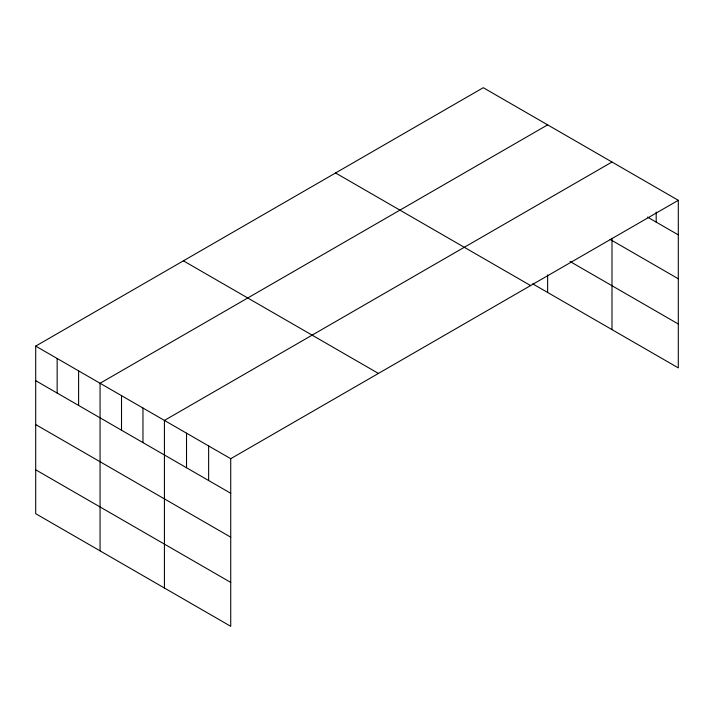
<?xml version="1.0" encoding="UTF-8"?>
<svg xmlns="http://www.w3.org/2000/svg" width="714" height="714" viewBox="0 0 714 714"><rect width="100%" height="100%" fill="white"/><g stroke="black" fill="none" stroke-linecap="round" stroke-linejoin="round"><path stroke-width="1.07" d="M678.3 200.304L230.729 458.7L230.729 626.303L35.7 513.696L35.7 346.103L483.271 87.697L678.3 200.304L678.3 367.897L532.706 283.842M547.629 124.861L100.058 383.257L100.058 550.86M611.987 162.016L164.425 420.421L164.425 588.015M647.544 217.118L678.3 234.87M610.122 239.413L678.3 278.772M570.013 261.485L678.3 323.995M335.571 172.975L530.6 285.573M183.4 260.833L378.429 373.431M35.7 346.103L230.729 458.7M35.7 380.669L230.729 493.276M35.7 424.571L230.729 537.169M35.7 469.803L230.729 582.401M656.193 212.076L656.193 222.108M611.987 238.289L611.987 329.618M547.629 274.899L547.629 292.454M208.631 445.938L208.631 480.513M186.524 433.184L186.524 467.75M142.97 408.033L142.97 442.6M121.514 395.645L121.514 430.212M78.611 370.869L78.611 405.445M57.156 358.49L57.156 393.057"/></g></svg>
